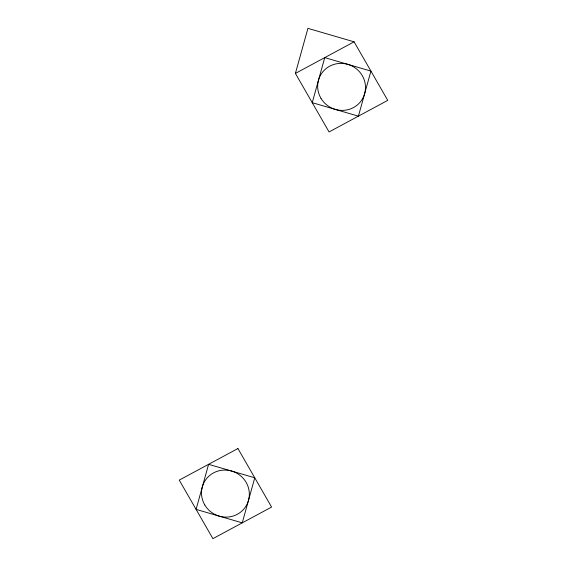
<?xml version="1.0" encoding="UTF-8"?>
<svg xmlns="http://www.w3.org/2000/svg" width="567" height="567" viewBox="0 0 567 567"><rect width="100%" height="100%" fill="white"/><g stroke="black" fill="none" stroke-linecap="round" stroke-linejoin="round"><path stroke-width="0.85" d="M295.407 73.412L307.924 28.35L354.091 41.823L387.75 100.359L329.066 131.948L295.407 73.412L354.091 41.823M208.592 464.323L196.076 509.379L242.251 522.859L254.76 477.797L208.592 464.323M324.749 57.621L312.24 102.677L358.408 116.157L370.924 71.095L324.749 57.621M237.934 448.532L179.25 480.114L212.908 538.65L271.593 507.068L237.934 448.532M204.793 504.97A24.083 23.346 28.4 0 0 246.227 505.721A24.083 23.346 28.4 0 0 225.234 470.078A24.083 23.346 28.4 0 0 204.793 504.97M320.957 98.268A24.083 23.346 28.4 0 0 362.384 99.012A24.083 23.346 28.4 0 0 341.398 63.376A24.083 23.346 28.4 0 0 320.957 98.268"/></g></svg>
